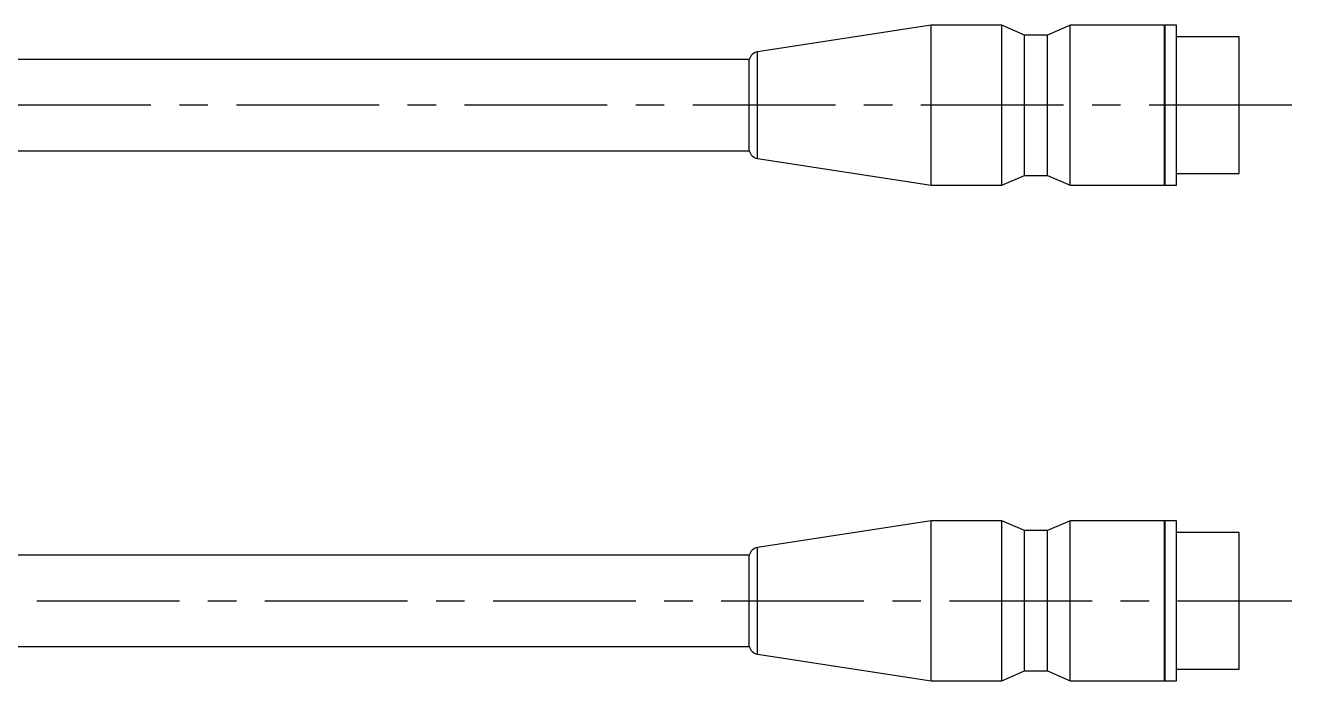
# Model space of a CAD drawing. Extents: x -179 to 417, y 17 to 279.
# Drawn here: x -7.3 to 103.7, y 220.7 to 278.1 of the extents above; entities that cross this region are included whole.
import ezdxf

# ---------------------------------------------------------------- set-up
doc = ezdxf.new("R2010")
doc.units = 0
doc.header["$LTSCALE"] = 10
doc.linetypes.add('CENTER', pattern=[2, 1.25, -0.25, 0.25, -0.25])
doc.layers.add('1', color=7, linetype='CONTINUOUS')

msp = doc.modelspace()

# ---------------------------------------------------------------- linework, layer by layer
at = {"layer": '1', "color": 7, "linetype": 'CONTINUOUS'}
for p, q in [((72.14548, 278.14396), (56.911497, 275.828286)), ((78.338479, 278.14396), (72.14548, 278.14396)), ((72.14548, 264.143962), (72.14548, 278.14396)), ((80.338479, 277.293961), (78.338479, 278.14396)), ((78.338479, 264.143962), (78.338479, 278.14396)), ((84.338479, 278.14396), (82.338479, 277.293961)), ((92.595479, 278.14396), (84.338479, 278.14396)), ((84.338479, 264.143962), (84.338479, 278.14396)), ((92.645479, 278.09396), (92.595479, 278.14396)), ((92.595479, 264.143962), (92.595479, 278.14396)), ((93.645481, 278.14396), (92.645479, 278.14396)), ((92.645479, 264.143962), (92.645479, 278.14396)), ((93.645481, 264.143962), (93.645481, 278.14396)), ((82.338479, 277.293961), (80.338479, 277.293961)), ((80.338479, 264.993961), (80.338479, 277.293961)), ((82.338479, 264.993961), (82.338479, 277.293961)), ((99.145482, 277.143959), (93.645481, 277.143959)), ((99.145482, 265.143963), (99.145482, 277.143959)), ((56.911497, 266.459635), (56.911497, 275.828286)), ((56.187823, 275.143961), (-28.60452, 275.143961)), ((56.187823, 267.143961), (56.187823, 275.143961)), ((-28.60452, 267.143961), (56.187823, 267.143961)), ((56.911497, 266.459635), (72.14548, 264.143962)), ((78.338479, 264.143962), (80.338479, 264.993961)), ((80.338479, 264.993961), (82.338479, 264.993961)), ((82.338479, 264.993961), (84.338479, 264.143962)), ((93.645481, 265.143963), (99.145482, 265.143963)), ((72.14548, 264.143962), (78.338479, 264.143962)), ((84.338479, 264.143962), (92.595479, 264.143962)), ((92.595479, 264.143962), (92.645479, 264.193962)), ((92.645479, 264.143962), (93.645481, 264.143962)), ((72.14548, 234.704013), (56.911497, 232.38834)), ((72.14548, 220.704015), (72.14548, 234.704013)), ((78.338479, 234.704013), (72.14548, 234.704013)), ((78.338479, 220.704015), (78.338479, 234.704013)), ((80.338479, 233.854014), (78.338479, 234.704013)), ((84.338479, 234.704013), (82.338479, 233.854014)), ((84.338479, 220.704015), (84.338479, 234.704013)), ((92.595479, 234.704013), (84.338479, 234.704013)), ((92.595479, 220.704015), (92.595479, 234.704013)), ((92.645479, 234.654013), (92.595479, 234.704013)), ((92.645479, 220.704015), (92.645479, 234.704013)), ((93.645481, 234.704013), (92.645479, 234.704013)), ((93.645481, 220.704015), (93.645481, 234.704013)), ((80.338479, 221.554014), (80.338479, 233.854014)), ((82.338479, 233.854014), (80.338479, 233.854014)), ((82.338479, 221.554014), (82.338479, 233.854014)), ((99.145482, 233.704012), (93.645481, 233.704012)), ((99.145482, 221.704016), (99.145482, 233.704012)), ((56.911497, 223.019689), (56.911497, 232.38834)), ((56.187823, 231.704014), (-28.60452, 231.704014)), ((56.187823, 223.704014), (56.187823, 231.704014)), ((-28.60452, 223.704014), (56.187823, 223.704014)), ((56.911497, 223.019689), (72.14548, 220.704015)), ((78.338479, 220.704015), (80.338479, 221.554014)), ((80.338479, 221.554014), (82.338479, 221.554014)), ((82.338479, 221.554014), (84.338479, 220.704015)), ((93.645481, 221.704016), (99.145482, 221.704016)), ((72.14548, 220.704015), (78.338479, 220.704015)), ((84.338479, 220.704015), (92.595479, 220.704015)), ((92.595479, 220.704015), (92.645479, 220.754015)), ((92.645479, 220.704015), (93.645481, 220.704015))]:
    msp.add_line(p, q, dxfattribs=at)
at = {"layer": '1', "color": 4, "linetype": 'CENTER'}
for p, q in [((103.745482, 271.143961), (-46.254518, 271.143961)), ((-46.254518, 227.704014), (103.745482, 227.704014))]:
    msp.add_line(p, q, dxfattribs=at)
at = {"layer": '1', "color": 7, "linetype": 'CONTINUOUS'}
for centre, start, end in [((57.145481, 274.856044), 103.531698, 163.266744), ((57.145481, 267.431878), 196.733256, 256.468302), ((57.145481, 231.416097), 103.531698, 163.266744), ((57.145481, 223.991931), 196.733256, 256.468302)]:
    msp.add_arc(centre, 1.000002, start, end, dxfattribs=at)

doc.saveas('drawing.dxf')
